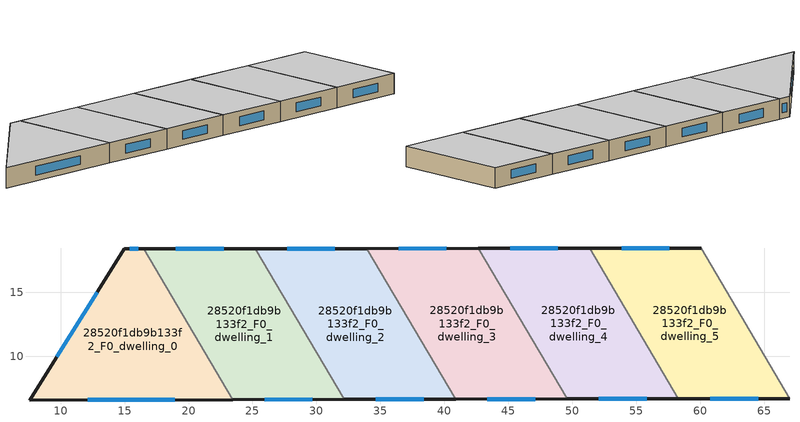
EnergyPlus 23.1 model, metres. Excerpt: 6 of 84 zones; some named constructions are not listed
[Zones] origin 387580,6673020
28520f1db9b133f2_F0_dwelling_0
 floor ground (EU_floor_Construction): 16.51,18.38 23.45,6.6 7.57,6.57 14.98,18.38 z0
 wall outside (EU_wall_Construction): 16.51,18.38 14.98,18.38 7.57,6.57 23.45,6.6 z0:3
 wall to 28520f1db9b133f2_F0_dwelling_1 (EU_wall_Construction): 23.45,6.6 16.51,18.38 z0:3
 window (EU_Window_Construction): 12.11,6.58 18.91,6.59 / 12.86,15 9.68,9.94 / 16.07,18.38 15.42,18.38 z0.86:2.14
 ceiling to 28520f1db9b133f2_F1_dwelling_0 (EU_floor_Construction): 23.45,6.6 16.51,18.38 14.98,18.38 7.57,6.57 z3
28520f1db9b133f2_F0_dwelling_1
 floor ground (EU_floor_Construction): 25.22,18.39 32.16,6.62 23.45,6.6 16.51,18.38 z0
 wall outside (EU_wall_Construction): 23.45,6.6 32.16,6.62 / 25.22,18.39 16.51,18.38 z0:3
 wall to 28520f1db9b133f2_F0_dwelling_2 (EU_wall_Construction): 32.16,6.62 25.22,18.39 z0:3
 window (EU_Window_Construction): 25.94,6.6 29.68,6.61 / 22.73,18.39 19,18.38 z0.86:2.14
 ceiling to 28520f1db9b133f2_F1_dwelling_1 (EU_floor_Construction): 32.16,6.62 25.22,18.39 16.51,18.38 23.45,6.6 z3
28520f1db9b133f2_F0_dwelling_2
 floor ground (EU_floor_Construction): 33.94,18.41 40.88,6.63 32.16,6.62 25.22,18.39 z0
 wall outside (EU_wall_Construction): 32.16,6.62 40.88,6.63 / 33.94,18.41 25.22,18.39 z0:3
 wall to 28520f1db9b133f2_F0_dwelling_3 (EU_wall_Construction): 40.88,6.63 33.94,18.41 z0:3
 window (EU_Window_Construction): 34.65,6.62 38.39,6.63 / 31.45,18.4 27.71,18.4 z0.86:2.14
 ceiling to 28520f1db9b133f2_F1_dwelling_2 (EU_floor_Construction): 40.88,6.63 33.94,18.41 25.22,18.39 32.16,6.62 z3
28520f1db9b133f2_F0_dwelling_3
 floor ground (EU_floor_Construction): 42.65,18.42 49.59,6.65 40.88,6.63 33.94,18.41 z0
 wall outside (EU_wall_Construction): 40.88,6.63 49.59,6.65 / 42.65,18.42 33.94,18.41 z0:3
 wall to 28520f1db9b133f2_F0_dwelling_4 (EU_wall_Construction): 49.59,6.65 42.65,18.42 z0:3
 window (EU_Window_Construction): 43.37,6.64 47.1,6.64 / 40.16,18.42 36.43,18.41 z0.86:2.14
 ceiling to 28520f1db9b133f2_F1_dwelling_3 (EU_floor_Construction): 49.59,6.65 42.65,18.42 33.94,18.41 40.88,6.63 z3
28520f1db9b133f2_F0_dwelling_4
 floor ground (EU_floor_Construction): 51.37,18.44 58.31,6.66 49.59,6.65 42.65,18.42 z0
 wall outside (EU_wall_Construction): 49.59,6.65 58.31,6.66 / 51.37,18.44 42.65,18.42 z0:3
 wall to 28520f1db9b133f2_F0_dwelling_5 (EU_wall_Construction): 58.31,6.66 51.37,18.44 z0:3
 window (EU_Window_Construction): 52.08,6.65 55.82,6.66 / 48.88,18.43 45.14,18.43 z0.86:2.14
 ceiling to 28520f1db9b133f2_F1_dwelling_4 (EU_floor_Construction): 58.31,6.66 51.37,18.44 42.65,18.42 49.59,6.65 z3
28520f1db9b133f2_F0_dwelling_5
 floor ground (EU_floor_Construction): 60.09,18.45 67.02,6.68 58.31,6.66 51.37,18.44 z0
 wall outside (EU_wall_Construction): 58.31,6.66 67.02,6.68 / 60.09,18.45 51.37,18.44 z0:3
 wall to 28520f1db9b133f2_F0_dwelling_6 (EU_wall_Construction): 67.02,6.68 60.09,18.45 z0:3
 window (EU_Window_Construction): 60.8,6.67 64.53,6.68 / 57.6,18.45 53.86,18.44 z0.86:2.14
 ceiling to 28520f1db9b133f2_F1_dwelling_5 (EU_floor_Construction): 67.02,6.68 60.09,18.45 51.37,18.44 58.31,6.66 z3
[SCHEDULE:FILE] Column Number=1; Rows to Skip at Top=0; Number of Hours of Data=8760; Column Separator=Comma; Interpolate to Timestep=No; Minutes per Item=60; Adjust Schedule for Daylight Savings=Yes
Name | File
EU_Step8_GainSchedule_28520f1db9b133f2_F1_dwelling_1_f000 | ../../schedules/28520f1db9b133f2/28520f1db9b133f2_F1_dwelling_1_f000_gain.csv
EU_Step8_GainSchedule_28520f1db9b133f2_F1_dwelling_2_f000 | ../../schedules/28520f1db9b133f2/28520f1db9b133f2_F1_dwelling_2_f000_gain.csv
EU_Step8_GainSchedule_28520f1db9b133f2_F1_dwelling_3_f000 | ../../schedules/28520f1db9b133f2/28520f1db9b133f2_F1_dwelling_3_f000_gain.csv
EU_Step8_GainSchedule_28520f1db9b133f2_F1_dwelling_4_f000 | ../../schedules/28520f1db9b133f2/28520f1db9b133f2_F1_dwelling_4_f000_gain.csv
EU_Step8_GainSchedule_28520f1db9b133f2_F1_dwelling_5_f000 | ../../schedules/28520f1db9b133f2/28520f1db9b133f2_F1_dwelling_5_f000_gain.csv
EU_Step8_GainSchedule_28520f1db9b133f2_F1_dwelling_6_f000 | ../../schedules/28520f1db9b133f2/28520f1db9b133f2_F1_dwelling_6_f000_gain.csv
EU_Step8_GainSchedule_28520f1db9b133f2_F1_dwelling_7_f000 | ../../schedules/28520f1db9b133f2/28520f1db9b133f2_F1_dwelling_7_f000_gain.csv
EU_Step8_GainSchedule_28520f1db9b133f2_F1_dwelling_8_f000 | ../../schedules/28520f1db9b133f2/28520f1db9b133f2_F1_dwelling_8_f000_gain.csv
EU_Step8_GainSchedule_28520f1db9b133f2_F1_dwelling_9_f000 | ../../schedules/28520f1db9b133f2/28520f1db9b133f2_F1_dwelling_9_f000_gain.csv
EU_Step8_GainSchedule_28520f1db9b133f2_F1_dwelling_10_f000 | ../../schedules/28520f1db9b133f2/28520f1db9b133f2_F1_dwelling_10_f000_gain.csv
EU_Step8_GainSchedule_28520f1db9b133f2_F1_dwelling_11_f000 | ../../schedules/28520f1db9b133f2/28520f1db9b133f2_F1_dwelling_11_f000_gain.csv
EU_Step8_GainSchedule_28520f1db9b133f2_F2_dwelling_0_f000 | ../../schedules/28520f1db9b133f2/28520f1db9b133f2_F2_dwelling_0_f000_gain.csv
EU_Step8_GainSchedule_28520f1db9b133f2_F2_dwelling_1_f000 | ../../schedules/28520f1db9b133f2/28520f1db9b133f2_F2_dwelling_1_f000_gain.csv
EU_Step8_GainSchedule_28520f1db9b133f2_F2_dwelling_2_f000 | ../../schedules/28520f1db9b133f2/28520f1db9b133f2_F2_dwelling_2_f000_gain.csv
EU_Step8_GainSchedule_28520f1db9b133f2_F2_dwelling_3_f000 | ../../schedules/28520f1db9b133f2/28520f1db9b133f2_F2_dwelling_3_f000_gain.csv
EU_Step8_GainSchedule_28520f1db9b133f2_F2_dwelling_4_f000 | ../../schedules/28520f1db9b133f2/28520f1db9b133f2_F2_dwelling_4_f000_gain.csv
EU_Step8_GainSchedule_28520f1db9b133f2_F2_dwelling_5_f000 | ../../schedules/28520f1db9b133f2/28520f1db9b133f2_F2_dwelling_5_f000_gain.csv
EU_Step8_GainSchedule_28520f1db9b133f2_F2_dwelling_6_f000 | ../../schedules/28520f1db9b133f2/28520f1db9b133f2_F2_dwelling_6_f000_gain.csv
EU_Step8_GainSchedule_28520f1db9b133f2_F2_dwelling_7_f000 | ../../schedules/28520f1db9b133f2/28520f1db9b133f2_F2_dwelling_7_f000_gain.csv
EU_Step8_GainSchedule_28520f1db9b133f2_F2_dwelling_8_f000 | ../../schedules/28520f1db9b133f2/28520f1db9b133f2_F2_dwelling_8_f000_gain.csv
EU_Step8_GainSchedule_28520f1db9b133f2_F2_dwelling_9_f000 | ../../schedules/28520f1db9b133f2/28520f1db9b133f2_F2_dwelling_9_f000_gain.csv
EU_Step8_GainSchedule_28520f1db9b133f2_F2_dwelling_10_f000 | ../../schedules/28520f1db9b133f2/28520f1db9b133f2_F2_dwelling_10_f000_gain.csv
EU_Step8_GainSchedule_28520f1db9b133f2_F2_dwelling_11_f000 | ../../schedules/28520f1db9b133f2/28520f1db9b133f2_F2_dwelling_11_f000_gain.csv
EU_Step8_GainSchedule_28520f1db9b133f2_F3_dwelling_4_f000 | ../../schedules/28520f1db9b133f2/28520f1db9b133f2_F3_dwelling_4_f000_gain.csv
EU_Step8_GainSchedule_28520f1db9b133f2_F3_dwelling_5_f000 | ../../schedules/28520f1db9b133f2/28520f1db9b133f2_F3_dwelling_5_f000_gain.csv
EU_Step8_GainSchedule_28520f1db9b133f2_F3_dwelling_6_f000 | ../../schedules/28520f1db9b133f2/28520f1db9b133f2_F3_dwelling_6_f000_gain.csv
EU_Step8_GainSchedule_28520f1db9b133f2_F3_dwelling_7_f000 | ../../schedules/28520f1db9b133f2/28520f1db9b133f2_F3_dwelling_7_f000_gain.csv
EU_Step8_GainSchedule_28520f1db9b133f2_F3_dwelling_8_f000 | ../../schedules/28520f1db9b133f2/28520f1db9b133f2_F3_dwelling_8_f000_gain.csv
EU_Step8_GainSchedule_28520f1db9b133f2_F3_dwelling_9_f000 | ../../schedules/28520f1db9b133f2/28520f1db9b133f2_F3_dwelling_9_f000_gain.csv
EU_Step8_GainSchedule_28520f1db9b133f2_F3_dwelling_10_f000 | ../../schedules/28520f1db9b133f2/28520f1db9b133f2_F3_dwelling_10_f000_gain.csv
EU_Step8_GainSchedule_28520f1db9b133f2_F3_dwelling_11_f000 | ../../schedules/28520f1db9b133f2/28520f1db9b133f2_F3_dwelling_11_f000_gain.csv
EU_Step8_GainSchedule_28520f1db9b133f2_F4_dwelling_0_f000 | ../../schedules/28520f1db9b133f2/28520f1db9b133f2_F4_dwelling_0_f000_gain.csv
EU_Step8_GainSchedule_28520f1db9b133f2_F4_dwelling_1_f000 | ../../schedules/28520f1db9b133f2/28520f1db9b133f2_F4_dwelling_1_f000_gain.csv
EU_Step8_GainSchedule_28520f1db9b133f2_F4_dwelling_2_f000 | ../../schedules/28520f1db9b133f2/28520f1db9b133f2_F4_dwelling_2_f000_gain.csv
EU_Step8_GainSchedule_28520f1db9b133f2_F4_dwelling_3_f000 | ../../schedules/28520f1db9b133f2/28520f1db9b133f2_F4_dwelling_3_f000_gain.csv
EU_Step8_GainSchedule_28520f1db9b133f2_F4_dwelling_4_f000 | ../../schedules/28520f1db9b133f2/28520f1db9b133f2_F4_dwelling_4_f000_gain.csv
EU_Step8_GainSchedule_28520f1db9b133f2_F4_dwelling_5_f000 | ../../schedules/28520f1db9b133f2/28520f1db9b133f2_F4_dwelling_5_f000_gain.csv
EU_Step8_GainSchedule_28520f1db9b133f2_F4_dwelling_6_f000 | ../../schedules/28520f1db9b133f2/28520f1db9b133f2_F4_dwelling_6_f000_gain.csv
EU_Step8_GainSchedule_28520f1db9b133f2_F4_dwelling_7_f000 | ../../schedules/28520f1db9b133f2/28520f1db9b133f2_F4_dwelling_7_f000_gain.csv
EU_Step8_GainSchedule_28520f1db9b133f2_F4_dwelling_8_f000 | ../../schedules/28520f1db9b133f2/28520f1db9b133f2_F4_dwelling_8_f000_gain.csv
EU_Step8_GainSchedule_28520f1db9b133f2_F4_dwelling_9_f000 | ../../schedules/28520f1db9b133f2/28520f1db9b133f2_F4_dwelling_9_f000_gain.csv
EU_Step8_GainSchedule_28520f1db9b133f2_F4_dwelling_10_f000 | ../../schedules/28520f1db9b133f2/28520f1db9b133f2_F4_dwelling_10_f000_gain.csv
EU_Step8_GainSchedule_28520f1db9b133f2_F4_dwelling_11_f000 | ../../schedules/28520f1db9b133f2/28520f1db9b133f2_F4_dwelling_11_f000_gain.csv
EU_Step8_GainSchedule_28520f1db9b133f2_F5_dwelling_0_f000 | ../../schedules/28520f1db9b133f2/28520f1db9b133f2_F5_dwelling_0_f000_gain.csv
EU_Step8_GainSchedule_28520f1db9b133f2_F5_dwelling_1_f000 | ../../schedules/28520f1db9b133f2/28520f1db9b133f2_F5_dwelling_1_f000_gain.csv
EU_Step8_GainSchedule_28520f1db9b133f2_F5_dwelling_2_f000 | ../../schedules/28520f1db9b133f2/28520f1db9b133f2_F5_dwelling_2_f000_gain.csv
EU_Step8_GainSchedule_28520f1db9b133f2_F5_dwelling_3_f000 | ../../schedules/28520f1db9b133f2/28520f1db9b133f2_F5_dwelling_3_f000_gain.csv
EU_Step8_GainSchedule_28520f1db9b133f2_F5_dwelling_4_f000 | ../../schedules/28520f1db9b133f2/28520f1db9b133f2_F5_dwelling_4_f000_gain.csv
EU_Step8_GainSchedule_28520f1db9b133f2_F5_dwelling_5_f000 | ../../schedules/28520f1db9b133f2/28520f1db9b133f2_F5_dwelling_5_f000_gain.csv
EU_Step8_GainSchedule_28520f1db9b133f2_F5_dwelling_6_f000 | ../../schedules/28520f1db9b133f2/28520f1db9b133f2_F5_dwelling_6_f000_gain.csv
EU_Step8_GainSchedule_28520f1db9b133f2_F5_dwelling_7_f000 | ../../schedules/28520f1db9b133f2/28520f1db9b133f2_F5_dwelling_7_f000_gain.csv
EU_Step8_GainSchedule_28520f1db9b133f2_F5_dwelling_8_f000 | ../../schedules/28520f1db9b133f2/28520f1db9b133f2_F5_dwelling_8_f000_gain.csv
EU_Step8_GainSchedule_28520f1db9b133f2_F5_dwelling_9_f000 | ../../schedules/28520f1db9b133f2/28520f1db9b133f2_F5_dwelling_9_f000_gain.csv
EU_Step8_GainSchedule_28520f1db9b133f2_F5_dwelling_10_f000 | ../../schedules/28520f1db9b133f2/28520f1db9b133f2_F5_dwelling_10_f000_gain.csv
EU_Step8_GainSchedule_28520f1db9b133f2_F5_dwelling_11_f000 | ../../schedules/28520f1db9b133f2/28520f1db9b133f2_F5_dwelling_11_f000_gain.csv
